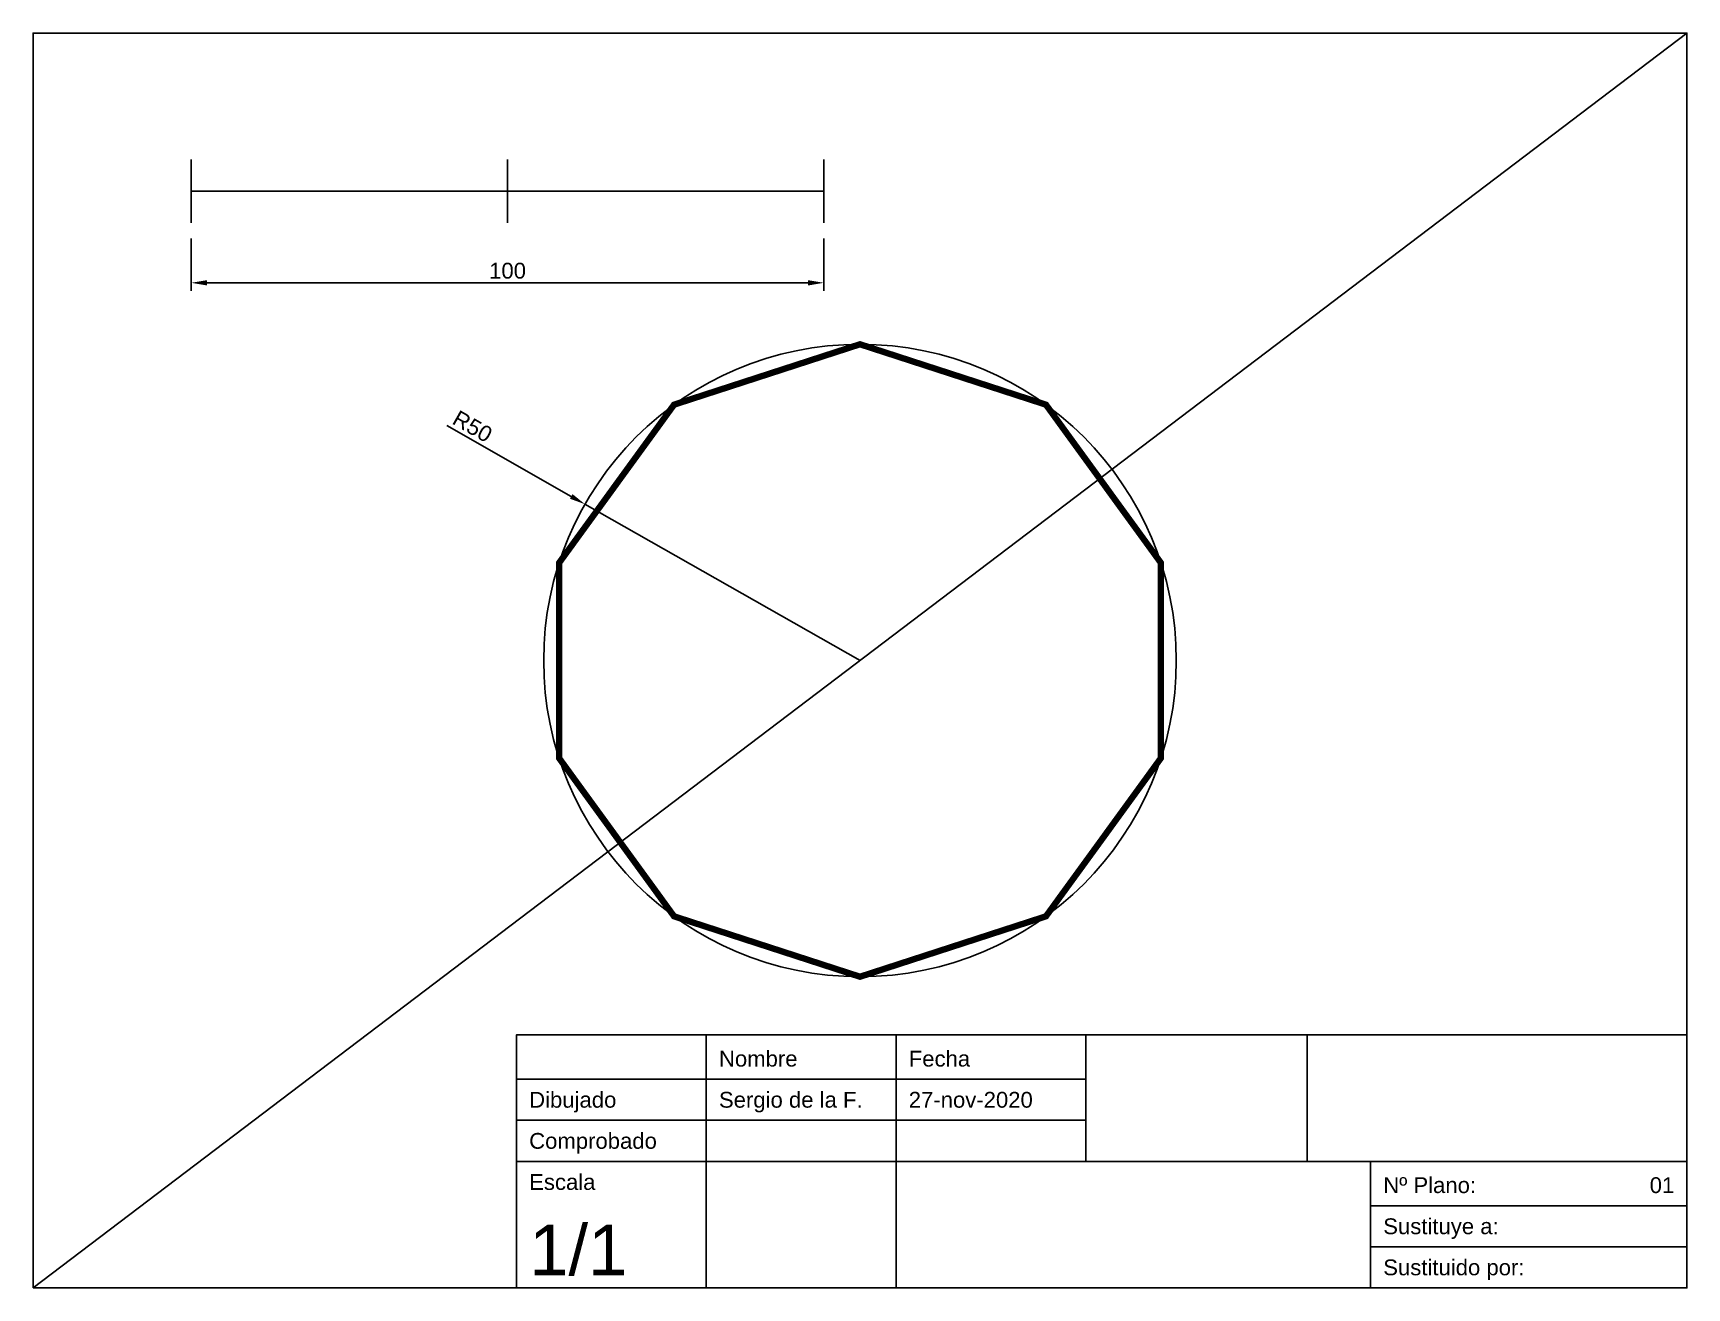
# Model space of a CAD drawing. Header units: millimetres. Extents: x 207 to 468, y 77 to 276.
import ezdxf
from ezdxf.enums import TextEntityAlignment as Align

# ---------------------------------------------------------------- set-up
doc = ezdxf.new("R2010")
doc.units = ezdxf.units.MM
doc.layers.add('auxiliar', color=252, linetype='Continuous')
doc.styles.get("Standard").update_dxf_attribs({"font": 'arial.ttf'})
doc.dimstyles.new('ISO-25', dxfattribs={"dimtxt": 2.5, "dimasz": 2.5, "dimexe": 1.25, "dimexo": 2.5, "dimtad": 1, "dimtxsty": 'Standard', "dimcen": 2.5, "dimadec": 0, "dimazin": 0, "dimtfac": 1, "dimtmove": 0, "dimatfit": 3, "dimfxl": 1, "dimarcsym": 0})

# ---------------------------------------------------------------- blocks, each defined once
blk = doc.blocks.new('CAJETIN_SERGIO_DE_LA_FUENTE')
for p, q in [((-155, 20), (-155, 0)), ((-125, 20), (-125, 0)), ((-50, 20), (0, 20)), ((0, 20), (0, 13)), ((0, 13), (0, 6.5)), ((0, 6.5), (0, 0)), ((0, 0), (-30, 0))]:
    blk.add_line(p, q)
for points in [[(-185, 0), (0, 0), (0, 40), (-185, 40)], [(-185, 40), (-155, 40), (-155, 33), (-185, 33)], [(-155, 40), (-125, 40), (-125, 33), (-155, 33)], [(-125, 40), (-95, 40), (-95, 33), (-125, 33)], [(-95, 40), (-60, 40), (-60, 20), (-95, 20)], [(-185, 33), (-155, 33), (-155, 26.5), (-185, 26.5)], [(-155, 33), (-125, 33), (-125, 26.5), (-155, 26.5)], [(-125, 33), (-95, 33), (-95, 26.5), (-125, 26.5)], [(-185, 26.5), (-155, 26.5), (-155, 20), (-185, 20)], [(-155, 26.5), (-125, 26.5), (-125, 20), (-155, 20)], [(-125, 26.5), (-95, 26.5), (-95, 20), (-125, 20)], [(-50, 20), (-125, 20), (-125, 0), (-50, 0)], [(-50, 13), (0, 13)], [(-50, 6.5), (0, 6.5)]]:
    blk.add_lwpolyline(points, close=True)
for s, p in [('Nombre', (-153, 35)), ('Fecha', (-123, 35)), ('Dibujado', (-183, 28.5)), ('Sergio de la F.', (-153, 28.5)), ('Comprobado', (-183, 22)), ('Escala', (-183, 15.5)), ('Nº Plano:', (-48, 15)), ('Sustituye a:', (-48, 8.5)), ('Sustituido por:', (-48, 2))]:
    blk.add_text(s, height=2.5).set_placement(p)
blk = doc.blocks.new('*D4')
at = {"layer": 'auxiliar', "color": 0, "lineweight": -2, "transparency": 16777216}
for p, q in [((272.32, 213.48), (292.01, 202.29)), ((337.65, 176.34), (294.18, 201.05))]:
    blk.add_line(p, q, dxfattribs=at)
at = {"layer": 'auxiliar', "color": 0, "transparency": 16777216}
blk.add_solid([(292.21, 202.65), (291.8, 201.92), (294.18, 201.05)], dxfattribs=at)
at = {"layer": 'Defpoints', "color": 0, "transparency": 16777216}
for p in [(294.18, 201.05), (337.65, 176.34)]:
    blk.add_point(p, dxfattribs=at)
at = {"layer": 'auxiliar', "color": 0, "transparency": 16777216, "insert": (276.4, 213.35), "char_height": 2.5, "attachment_point": 5, "rotation": 330.3843}
blk.add_mtext('R50', dxfattribs=at)
blk = doc.blocks.new('*D5')
at = {"layer": 'auxiliar', "color": 0, "lineweight": -2, "transparency": 16777216}
for p, q in [((231.94, 243.05), (231.94, 234.81)), ((331.94, 243.05), (331.94, 234.81)), ((234.44, 236.06), (329.44, 236.06))]:
    blk.add_line(p, q, dxfattribs=at)
at = {"layer": 'auxiliar', "color": 0, "transparency": 16777216}
for points in [[(234.44, 236.48), (234.44, 235.64), (231.94, 236.06)], [(329.44, 236.48), (329.44, 235.64), (331.94, 236.06)]]:
    blk.add_solid(points, dxfattribs=at)
at = {"layer": 'Defpoints', "color": 0, "transparency": 16777216}
for p in [(231.94, 245.55), (331.94, 245.55), (331.94, 236.06)]:
    blk.add_point(p, dxfattribs=at)
at = {"layer": 'auxiliar', "color": 0, "transparency": 16777216, "insert": (281.94, 237.96), "char_height": 2.5, "attachment_point": 5}
blk.add_mtext('100', dxfattribs=at)

msp = doc.modelspace()

# ---------------------------------------------------------------- linework, layer by layer
for p, q in [((231.943, 255.548), (231.943, 245.548)), ((281.943, 255.548), (281.943, 245.548)), ((331.943, 255.548), (331.943, 245.548)), ((231.943, 250.548), (331.943, 250.548))]:
    msp.add_line(p, q)
msp.add_lwpolyline([(206.943, 77.138), (468.353, 77.138), (468.353, 275.548), (206.943, 275.548)], close=True)
at = {"const_width": 1}
msp.add_lwpolyline([(337.648, 226.343), (308.259, 216.793), (290.095, 191.793), (290.095, 160.892), (308.259, 135.892), (337.648, 126.343), (367.037, 135.892), (385.201, 160.892), (385.201, 191.793), (367.037, 216.793), (337.648, 226.343)], dxfattribs=at)
at = {"layer": 'auxiliar'}
msp.add_line((206.943, 77.138), (468.353, 275.548), dxfattribs=at)
msp.add_circle((337.648, 176.343), 50, dxfattribs=at)

# ---------------------------------------------------------------- block references
msp.add_blockref('CAJETIN_SERGIO_DE_LA_FUENTE', (468.353, 77.138))
msp.add_blockref('CAJETIN_SERGIO_DE_LA_FUENTE', (468.353, 77.138))
msp.add_blockref('CAJETIN_SERGIO_DE_LA_FUENTE', (468.353, 77.138))
msp.add_blockref('CAJETIN_SERGIO_DE_LA_FUENTE', (468.353, 77.138))

# ---------------------------------------------------------------- texts
for s, height, p in [('27-nov-2020', 2.5, (345.353, 105.638)), ('1/1', 8, (285.353, 79.138))]:
    msp.add_text(s, height=height).set_placement(p)
msp.add_text('01', height=2.5).set_placement((466.353, 92.138), align=Align.RIGHT)

# ---------------------------------------------------------------- dimensions: what is measured, and where the dimension line sits
dim = msp.add_linear_dim(base=(331.943, 236.061), p1=(231.943, 245.548), p2=(331.943, 245.548), dimstyle='ISO-25', dxfattribs=at)
dim.commit()
dim.dimension.update_dxf_attribs({"geometry": '*D5', "text_midpoint": (281.943, 236.061), "dimtype": 160})
dim = msp.add_radius_dim(center=(337.648, 176.343), mpoint=(294.18, 201.052), dimstyle='ISO-25', dxfattribs=at)
dim.commit()
dim.dimension.update_dxf_attribs({"geometry": '*D4', "text_midpoint": (275.457, 211.694), "dimtype": 164})

doc.saveas('drawing.dxf')
